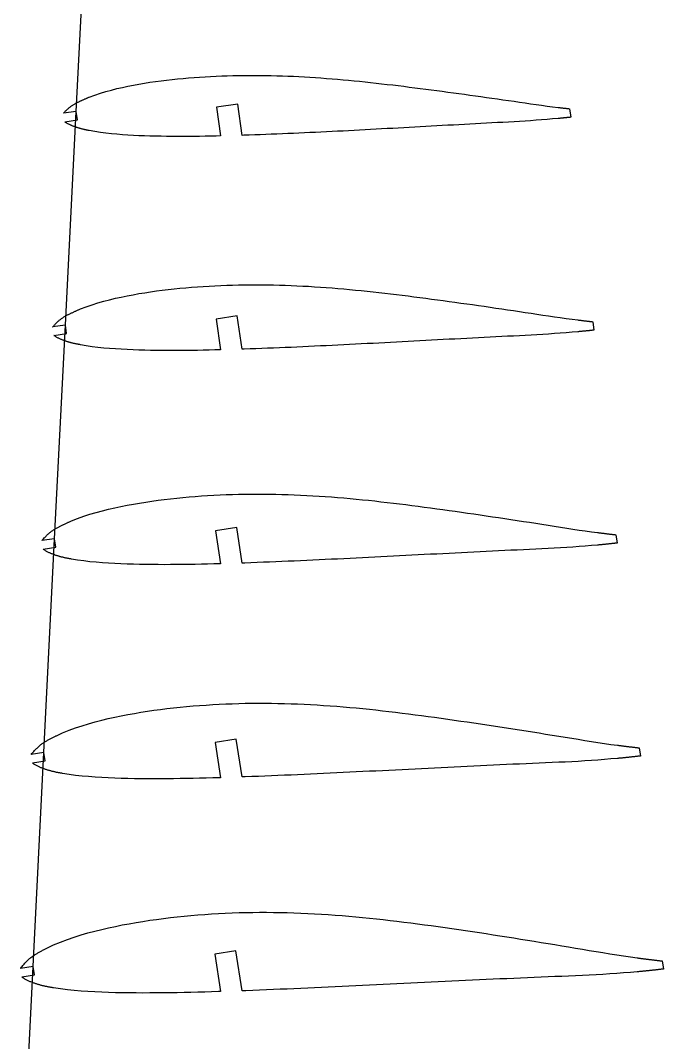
# Model space of a CAD drawing. Header units: inches. Extents: x -62 to 128, y -1 to 955.
# Drawn here: x -49.3 to 101, y 238 to 476.9 of the extents above; entities that cross this region are included whole.
import ezdxf

# ---------------------------------------------------------------- set-up
doc = ezdxf.new("R2010")
doc.units = ezdxf.units.IN
doc.header["$MEASUREMENT"] = 0

msp = doc.modelspace()

# ---------------------------------------------------------------- linework, layer by layer
msp.add_lwpolyline([(-48.840492, 205.767366), (-46.354506, 255.801176), (-49.318469, 255.33758), (-49.318612, 255.338493), (-49.260348, 255.42381), (-49.099821, 255.624151), (-48.939295, 255.802101), (-48.778769, 255.991893), (-48.618242, 256.176396), (-48.457716, 256.354008), (-48.29719, 256.526221), (-48.136663, 256.69355), (-47.976137, 256.856269), (-47.815611, 257.017199), (-47.655084, 257.176088), (-47.494558, 257.331752), (-47.334032, 257.483004), (-47.173506, 257.628377), (-47.012979, 257.766553), (-46.852453, 257.896381), (-46.691927, 258.018719), (-46.5314, 258.136099), (-46.370874, 258.24908), (-46.210348, 258.358091), (-46.049821, 258.463592), (-45.889295, 258.566044), (-45.728769, 258.665908), (-45.568242, 258.763648), (-45.407716, 258.859723), (-45.24719, 258.954499), (-45.086663, 259.047101), (-44.926137, 259.137436), (-44.765611, 259.225702), (-44.605084, 259.312093), (-44.444558, 259.396806), (-44.284032, 259.480038), (-44.123506, 259.561984), (-43.962979, 259.642899), (-43.802453, 259.723379), (-43.641927, 259.803746), (-43.4814, 259.88426), (-43.320874, 259.965004), (-43.160348, 260.045738), (-42.999821, 260.12633), (-42.839295, 260.206653), (-42.678769, 260.286577), (-42.518242, 260.365975), (-42.357716, 260.444717), (-42.19719, 260.522676), (-42.036663, 260.599723), (-41.876137, 260.67573), (-41.715611, 260.750567), (-41.555084, 260.824108), (-39.949821, 261.498142), (-38.344558, 262.099835), (-36.739295, 262.644493), (-35.134032, 263.14922), (-33.528769, 263.617792), (-31.923506, 264.04927), (-30.318242, 264.450119), (-28.712979, 264.822223), (-27.107716, 265.168159), (-25.502453, 265.490982), (-23.89719, 265.792587), (-22.291927, 266.072639), (-20.686663, 266.334229), (-19.0814, 266.57899), (-17.476137, 266.806061), (-15.870874, 267.017834), (-14.265611, 267.212249), (-12.660348, 267.390265), (-11.055084, 267.555041), (-9.449821, 267.704358), (-7.844558, 267.840276), (-6.239295, 267.9636), (-4.634032, 268.07028), (-3.028769, 268.16595), (-1.423506, 268.250459), (0.181758, 268.316179), (1.787021, 268.370915), (3.392284, 268.415617), (4.997547, 268.438719), (6.60281, 268.445901), (8.208073, 268.447583), (9.813337, 268.441139), (11.4186, 268.420188), (13.023863, 268.381783), (14.629126, 268.334188), (16.234389, 268.279501), (17.839652, 268.207047), (19.444916, 268.122708), (21.050179, 268.031869), (22.655442, 267.928318), (24.260705, 267.813679), (25.865968, 267.691605), (27.471231, 267.558732), (29.076494, 267.415165), (30.681758, 267.263695), (32.287021, 267.103889), (33.892284, 266.934279), (35.497547, 266.757355), (37.10281, 266.574292), (38.708073, 266.382949), (40.313337, 266.184801), (41.9186, 265.981892), (43.523863, 265.772699), (45.129126, 265.558106), (46.734389, 265.339598), (48.339652, 265.116646), (49.944916, 264.889512), (51.550179, 264.658827), (53.155442, 264.42488), (54.760705, 264.187417), (56.365968, 263.947318), (57.971231, 263.70466), (59.576494, 263.459424), (61.181758, 263.211955), (62.787021, 262.962349), (64.392284, 262.71045), (65.997547, 262.456676), (67.60281, 262.201199), (69.208073, 261.943715), (70.813337, 261.68449), (72.4186, 261.423429), (74.023863, 261.160579), (75.629126, 260.896463), (77.234389, 260.631177), (78.839652, 260.364621), (80.444916, 260.096227), (82.050179, 259.825402), (83.655442, 259.559987), (85.260705, 259.291131), (86.865968, 259.020425), (88.471231, 258.752346), (90.076494, 258.491329), (91.681758, 258.241829), (93.287021, 258.008257), (94.892284, 257.794675), (95.05281, 257.774041), (95.213337, 257.753371), (95.373863, 257.732676), (95.534389, 257.711963), (95.694916, 257.691241), (95.855442, 257.670519), (96.015968, 257.649806), (96.176494, 257.629111), (96.337021, 257.608442), (96.497547, 257.587807), (96.658073, 257.567217), (96.8186, 257.546679), (96.979126, 257.526202), (97.139652, 257.505796), (97.300179, 257.485468), (97.460705, 257.465228), (97.621231, 257.445084), (97.781758, 257.425044), (97.942284, 257.405119), (98.10281, 257.385316), (98.263337, 257.365645), (98.423863, 257.346113), (98.584389, 257.32673), (98.744916, 257.307504), (98.905442, 257.288443), (99.065968, 257.269555), (99.226494, 257.250851), (99.387021, 257.23234), (99.547547, 257.21403), (99.708073, 257.195932), (99.8686, 257.178055), (100.029126, 257.160408), (100.189652, 257.142999), (100.350179, 257.12584), (100.510705, 257.108938), (100.671231, 257.092304), (100.737544, 257.085511), (101.033445, 255.193692), (100.992284, 255.188784), (100.831758, 255.169667), (100.671231, 255.150595), (100.510705, 255.131573), (100.350179, 255.112604), (100.189652, 255.093692), (100.029126, 255.074843), (99.8686, 255.056063), (99.708073, 255.037357), (99.547547, 255.01873), (99.387021, 255.000188), (99.226494, 254.981737), (99.065968, 254.963382), (98.905442, 254.945128), (98.744916, 254.926981), (98.584389, 254.908947), (98.423863, 254.891029), (98.263337, 254.873232), (98.10281, 254.855561), (97.942284, 254.838021), (97.781758, 254.820616), (97.621231, 254.803351), (97.460705, 254.786232), (97.300179, 254.769264), (97.139652, 254.75245), (96.979126, 254.735797), (96.8186, 254.719309), (96.658073, 254.702991), (96.497547, 254.686848), (96.337021, 254.670885), (96.176494, 254.655106), (96.015968, 254.639517), (95.855442, 254.624123), (95.694916, 254.608929), (95.534389, 254.593939), (95.373863, 254.579158), (95.213337, 254.564592), (95.05281, 254.550245), (94.892284, 254.536122), (93.287021, 254.402848), (91.681758, 254.274613), (90.076494, 254.151809), (88.471231, 254.035761), (86.865968, 253.927839), (85.260705, 253.829396), (83.655442, 253.741822), (82.050179, 253.666702), (80.444916, 253.605574), (78.839652, 253.543301), (77.234389, 253.478703), (75.629126, 253.413305), (74.023863, 253.347535), (72.4186, 253.281096), (70.813337, 253.213715), (69.208073, 253.145206), (67.60281, 253.075743), (65.997547, 253.005752), (64.392284, 252.935067), (62.787021, 252.863616), (61.181758, 252.791506), (59.576494, 252.718775), (57.971231, 252.645316), (56.365968, 252.571048), (54.760705, 252.496185), (53.155442, 252.420606), (51.550179, 252.344604), (49.944916, 252.268219), (48.339652, 252.191655), (46.734389, 252.114608), (45.129126, 252.037381), (43.523863, 251.959892), (41.9186, 251.882176), (40.313337, 251.804424), (38.708073, 251.726458), (37.10281, 251.648687), (35.497547, 251.570982), (33.892284, 251.493162), (32.287021, 251.415275), (30.681758, 251.33754), (29.076494, 251.260016), (27.471231, 251.182694), (25.865968, 251.105934), (24.260705, 251.030289), (22.655442, 250.955063), (21.050179, 250.880336), (19.444916, 250.80618), (17.839652, 250.732565), (16.234389, 250.65979), (14.629126, 250.588162), (13.023863, 250.517298), (11.4186, 250.447501), (9.813337, 250.379504), (8.208073, 250.313273), (6.60281, 250.24887), (4.997547, 250.185958), (3.392284, 250.124359), (2.516095, 250.091433), (1.048479, 259.474509), (-3.89146, 258.701849), (-2.517384, 249.916811), (-3.028769, 249.900958), (-4.634032, 249.852456), (-6.239295, 249.80523), (-7.844558, 249.761572), (-9.449821, 249.722457), (-11.055084, 249.687308), (-12.660348, 249.656484), (-14.265611, 249.630674), (-15.870874, 249.609332), (-17.476137, 249.595013), (-19.0814, 249.588193), (-20.686663, 249.586871), (-22.291927, 249.593495), (-23.89719, 249.605447), (-25.502453, 249.62703), (-27.107716, 249.664093), (-28.712979, 249.711131), (-30.318242, 249.768614), (-31.923506, 249.845423), (-33.528769, 249.935687), (-35.134032, 250.045419), (-36.739295, 250.17855), (-38.344558, 250.343066), (-39.949821, 250.551873), (-41.555084, 250.801044), (-41.715611, 250.826489), (-41.876137, 250.852072), (-42.036663, 250.877895), (-42.19719, 250.904061), (-42.357716, 250.930673), (-42.518242, 250.957834), (-42.678769, 250.985647), (-42.839295, 251.014215), (-42.999821, 251.04364), (-43.160348, 251.074026), (-43.320874, 251.105475), (-43.4814, 251.138095), (-43.641927, 251.172317), (-43.802453, 251.208287), (-43.962979, 251.245885), (-44.123506, 251.285053), (-44.284032, 251.326011), (-44.444558, 251.368632), (-44.605084, 251.412734), (-44.765611, 251.458134), (-44.926137, 251.504651), (-45.086663, 251.552099), (-45.24719, 251.600298), (-45.407716, 251.64926), (-45.568242, 251.699864), (-45.728769, 251.752231), (-45.889295, 251.806301), (-46.049821, 251.862017), (-46.210348, 251.919321), (-46.370874, 251.978155), (-46.5314, 252.03846), (-46.691927, 252.100145), (-46.852453, 252.163238), (-47.012979, 252.227601), (-47.173506, 252.293569), (-47.334032, 252.361812), (-47.494558, 252.432836), (-47.655084, 252.506995), (-47.815611, 252.584923), (-47.976137, 252.66726), (-48.136663, 252.754214), (-48.29719, 252.845487), (-48.457716, 252.943085), (-48.618242, 253.049746), (-48.778769, 253.16919), (-48.939295, 253.302513), (-49.009262, 253.360691), (-49.00912, 253.359778), (-46.045156, 253.823374), (-46.354506, 255.801176), (-43.852946, 305.80774), (-46.817719, 305.349351), (-46.817862, 305.350276), (-46.807682, 305.36476), (-46.655051, 305.555269), (-46.502419, 305.723985), (-46.349788, 305.902255), (-46.197156, 306.074851), (-46.044525, 306.240415), (-45.891893, 306.400688), (-45.739261, 306.556291), (-45.58663, 306.707498), (-45.433998, 306.856826), (-45.281367, 307.004082), (-45.128735, 307.148251), (-44.976104, 307.28831), (-44.823472, 307.422921), (-44.67084, 307.550915), (-44.518209, 307.671311), (-44.365577, 307.784903), (-44.212946, 307.893964), (-44.060314, 307.999014), (-43.907682, 308.100429), (-43.755051, 308.198617), (-43.602419, 308.293991), (-43.449788, 308.386963), (-43.297156, 308.477945), (-43.144525, 308.567348), (-42.991893, 308.655518), (-42.839261, 308.741712), (-42.68663, 308.825834), (-42.533998, 308.908042), (-42.381367, 308.988494), (-42.228735, 309.067348), (-42.076104, 309.144762), (-41.923472, 309.220893), (-41.77084, 309.295965), (-41.618209, 309.370594), (-41.465577, 309.44508), (-41.312946, 309.519653), (-41.160314, 309.594388), (-41.007682, 309.669073), (-40.855051, 309.743592), (-40.702419, 309.817833), (-40.549788, 309.891683), (-40.397156, 309.965029), (-40.244525, 310.037758), (-40.091893, 310.109758), (-39.939261, 310.180915), (-39.78663, 310.251116), (-39.633998, 310.320249), (-39.481367, 310.388201), (-37.955051, 311.011687), (-36.428735, 311.567902), (-34.902419, 312.069819), (-33.376104, 312.534456), (-31.849788, 312.964974), (-30.323472, 313.360693), (-28.797156, 313.727896), (-27.27084, 314.068388), (-25.744525, 314.384294), (-24.218209, 314.678708), (-22.691893, 314.953064), (-21.165577, 315.207205), (-19.639261, 315.444487), (-18.112946, 315.666296), (-16.58663, 315.871816), (-15.060314, 316.063071), (-13.533998, 316.23805), (-12.007682, 316.397955), (-10.481367, 316.545681), (-8.955051, 316.679183), (-7.428735, 316.800349), (-5.902419, 316.909791), (-4.376104, 317.003928), (-2.849788, 317.08828), (-1.323472, 317.162543), (0.202844, 317.219493), (1.72916, 317.266271), (3.255475, 317.304022), (4.781791, 317.322352), (6.308107, 317.326288), (7.834423, 317.325073), (9.360739, 317.316343), (10.887054, 317.294541), (12.41337, 317.257024), (13.939686, 317.211149), (15.466002, 317.158769), (16.992318, 317.09042), (18.518633, 317.011323), (20.044949, 316.926254), (21.571265, 316.829735), (23.097581, 316.723238), (24.623896, 316.610028), (26.150212, 316.486993), (27.676528, 316.354316), (29.202844, 316.214463), (30.72916, 316.06702), (32.255475, 315.910744), (33.781791, 315.747875), (35.308107, 315.579456), (36.834423, 315.403564), (38.360739, 315.221451), (39.887054, 315.03501), (41.41337, 314.842868), (42.939686, 314.645845), (44.466002, 314.445237), (45.992318, 314.240576), (47.518633, 314.032161), (49.044949, 313.82044), (50.571265, 313.605738), (52.097581, 313.38784), (53.623896, 313.167529), (55.150212, 312.944804), (56.676528, 312.719745), (58.202844, 312.492648), (59.72916, 312.263587), (61.255475, 312.03244), (62.781791, 311.79958), (64.308107, 311.565145), (65.834423, 311.328841), (67.360739, 311.090939), (68.887054, 310.851364), (70.41337, 310.610156), (71.939686, 310.367751), (73.466002, 310.12423), (74.992318, 309.879518), (76.518633, 309.633116), (78.044949, 309.384512), (79.571265, 309.140565), (81.097581, 308.893497), (82.623896, 308.644751), (84.150212, 308.398286), (85.676528, 308.158019), (87.202844, 307.927885), (88.72916, 307.711772), (90.255475, 307.513266), (90.408107, 307.494056), (90.560739, 307.474815), (90.71337, 307.455552), (90.866002, 307.436272), (91.018633, 307.416985), (91.171265, 307.397699), (91.323896, 307.37842), (91.476528, 307.359156), (91.62916, 307.339916), (91.781791, 307.320707), (91.934423, 307.301536), (92.087054, 307.282412), (92.239686, 307.263342), (92.392318, 307.244333), (92.544949, 307.225395), (92.697581, 307.206533), (92.850212, 307.187756), (93.002844, 307.169072), (93.155475, 307.150489), (93.308107, 307.132013), (93.460739, 307.113654), (93.61337, 307.095418), (93.766002, 307.077313), (93.918633, 307.059346), (94.071265, 307.041524), (94.223896, 307.023855), (94.376528, 307.006348), (94.52916, 306.989012), (94.681791, 306.971853), (94.834423, 306.954882), (94.987054, 306.938105), (95.139686, 306.921532), (95.292318, 306.905171), (95.30708, 306.9036), (95.60387, 304.984021), (95.597581, 304.983289), (95.444949, 304.965552), (95.292318, 304.947864), (95.139686, 304.930231), (94.987054, 304.912658), (94.834423, 304.895149), (94.681791, 304.877711), (94.52916, 304.860347), (94.376528, 304.843063), (94.223896, 304.825864), (94.071265, 304.808755), (93.918633, 304.791741), (93.766002, 304.774826), (93.61337, 304.758015), (93.460739, 304.741311), (93.308107, 304.724717), (93.155475, 304.708239), (93.002844, 304.691881), (92.850212, 304.675647), (92.697581, 304.659541), (92.544949, 304.643568), (92.392318, 304.627732), (92.239686, 304.612038), (92.087054, 304.596489), (91.934423, 304.58109), (91.781791, 304.565846), (91.62916, 304.550761), (91.476528, 304.535839), (91.323896, 304.521084), (91.171265, 304.506501), (91.018633, 304.492094), (90.866002, 304.477868), (90.71337, 304.463827), (90.560739, 304.449974), (90.408107, 304.436315), (90.255475, 304.422854), (88.72916, 304.295253), (87.202844, 304.172143), (85.676528, 304.05387), (84.150212, 303.941596), (82.623896, 303.836535), (81.097581, 303.739879), (79.571265, 303.652866), (78.044949, 303.576933), (76.518633, 303.513469), (74.992318, 303.449053), (73.466002, 303.38265), (71.939686, 303.315611), (70.41337, 303.248326), (68.887054, 303.180531), (67.360739, 303.111957), (65.834423, 303.042439), (64.308107, 302.972139), (62.781791, 302.90147), (61.255475, 302.83026), (59.72916, 302.758431), (58.202844, 302.686083), (56.676528, 302.613263), (55.150212, 302.539866), (53.623896, 302.465813), (52.097581, 302.39139), (50.571265, 302.316419), (49.044949, 302.241168), (47.518633, 302.16568), (45.992318, 302.090203), (44.466002, 302.014362), (42.939686, 301.938493), (41.41337, 301.862518), (39.887054, 301.786458), (38.360739, 301.710519), (36.834423, 301.634515), (35.308107, 301.558895), (33.781791, 301.483498), (32.255475, 301.408128), (30.72916, 301.332834), (29.202844, 301.257853), (27.676528, 301.183287), (26.150212, 301.109097), (24.623896, 301.035605), (23.097581, 300.963387), (21.571265, 300.891688), (20.044949, 300.820618), (18.518633, 300.750279), (16.992318, 300.68065), (15.466002, 300.612018), (13.939686, 300.544681), (12.41337, 300.478261), (10.887054, 300.413028), (9.360739, 300.349689), (7.834423, 300.288173), (6.308107, 300.228612), (4.781791, 300.170661), (3.255475, 300.114208), (2.516172, 300.087524), (1.148794, 308.931472), (-3.792494, 308.167491), (-2.517625, 299.921871), (-2.849788, 299.912276), (-4.376104, 299.869338), (-5.902419, 299.827591), (-7.428735, 299.789604), (-8.955051, 299.756233), (-10.481367, 299.726869), (-12.007682, 299.701898), (-13.533998, 299.681845), (-15.060314, 299.666331), (-16.58663, 299.657969), (-18.112946, 299.656986), (-19.639261, 299.661526), (-21.165577, 299.673697), (-22.691893, 299.691132), (-24.218209, 299.718256), (-25.744525, 299.760372), (-27.27084, 299.812378), (-28.797156, 299.875091), (-30.323472, 299.956197), (-31.849788, 300.050658), (-33.376104, 300.164355), (-34.902419, 300.300908), (-36.428735, 300.467196), (-37.955051, 300.676529), (-39.481367, 300.924903), (-39.633998, 300.950391), (-39.78663, 300.976037), (-39.939261, 301.001931), (-40.091893, 301.028165), (-40.244525, 301.05483), (-40.397156, 301.082018), (-40.549788, 301.109819), (-40.702419, 301.138326), (-40.855051, 301.16763), (-41.007682, 301.197822), (-41.160314, 301.228993), (-41.312946, 301.261239), (-41.465577, 301.294941), (-41.618209, 301.330229), (-41.77084, 301.366996), (-41.923472, 301.405211), (-42.076104, 301.445152), (-42.228735, 301.486711), (-42.381367, 301.529709), (-42.533998, 301.57397), (-42.68663, 301.619318), (-42.839261, 301.665575), (-42.991893, 301.712566), (-43.144525, 301.760285), (-43.297156, 301.809543), (-43.449788, 301.860465), (-43.602419, 301.913004), (-43.755051, 301.967115), (-43.907682, 302.02275), (-44.060314, 302.079864), (-44.212946, 302.138406), (-44.365577, 302.198293), (-44.518209, 302.259578), (-44.67084, 302.322174), (-44.823472, 302.386415), (-44.976104, 302.452928), (-45.128735, 302.522154), (-45.281367, 302.594361), (-45.433998, 302.670137), (-45.58663, 302.750075), (-45.739261, 302.834388), (-45.891893, 302.922842), (-46.044525, 303.017236), (-46.197156, 303.120158), (-46.349788, 303.235313), (-46.502419, 303.363726), (-46.511984, 303.371912), (-46.511841, 303.370987), (-43.547068, 303.829376), (-43.852946, 305.80774), (-41.341191, 355.7861), (-44.3074, 355.337096), (-44.307501, 355.337769), (-44.202187, 355.465157), (-44.05745, 355.624689), (-43.912713, 355.791663), (-43.767976, 355.952645), (-43.623239, 356.106505), (-43.478503, 356.255195), (-43.333766, 356.399435), (-43.189029, 356.539493), (-43.044292, 356.6776), (-42.899555, 356.813619), (-42.754818, 356.946689), (-42.610081, 357.075945), (-42.465345, 357.200168), (-42.320608, 357.318329), (-42.175871, 357.429607), (-42.031134, 357.534736), (-41.886397, 357.635742), (-41.74166, 357.733107), (-41.596924, 357.827156), (-41.452187, 357.918252), (-41.30745, 358.006759), (-41.162713, 358.093043), (-41.017976, 358.177469), (-40.873239, 358.260402), (-40.728503, 358.342167), (-40.583766, 358.422144), (-40.439029, 358.500236), (-40.294292, 358.576565), (-40.149555, 358.651253), (-40.004818, 358.724423), (-39.860081, 358.796197), (-39.715345, 358.866697), (-39.570608, 358.93612), (-39.425871, 359.005092), (-39.281134, 359.073897), (-39.136397, 359.142735), (-38.99166, 359.211672), (-38.846924, 359.280522), (-38.702187, 359.349187), (-38.55745, 359.417567), (-38.412713, 359.485564), (-38.267976, 359.55308), (-38.123239, 359.620018), (-37.978503, 359.686277), (-37.833766, 359.751761), (-37.689029, 359.816371), (-37.544292, 359.880009), (-37.399555, 359.942576), (-35.952187, 360.517315), (-34.504818, 361.029694), (-33.05745, 361.490522), (-31.610081, 361.916647), (-30.162713, 362.310665), (-28.715345, 362.672129), (-27.267976, 363.007126), (-25.820608, 363.317385), (-24.373239, 363.604606), (-22.925871, 363.871908), (-21.478503, 364.120299), (-20.031134, 364.349786), (-18.583766, 364.563943), (-17.136397, 364.763928), (-15.689029, 364.948972), (-14.24166, 365.120753), (-12.794292, 365.277319), (-11.346924, 365.420081), (-9.899555, 365.551683), (-8.452187, 365.670244), (-7.004818, 365.777493), (-5.55745, 365.873863), (-4.110081, 365.956211), (-2.662713, 366.02993), (-1.215345, 366.094577), (0.232024, 366.143329), (1.679392, 366.182693), (3.126761, 366.213985), (4.574129, 366.22792), (6.021497, 366.228908), (7.468866, 366.225088), (8.916234, 366.214341), (10.363603, 366.191883), (11.810971, 366.155358), (13.25834, 366.111266), (14.705708, 366.061233), (16.153076, 365.996933), (17.600445, 365.922964), (19.047813, 365.843532), (20.495182, 365.753844), (21.94255, 365.65523), (23.389919, 365.550588), (24.837287, 365.43705), (26.284655, 365.314866), (27.732024, 365.186198), (29.179392, 365.050653), (30.626761, 364.907195), (32.074129, 364.757826), (33.521497, 364.603468), (34.968866, 364.442402), (36.416234, 364.275673), (37.863603, 364.105029), (39.310971, 363.929239), (40.75834, 363.749058), (42.205708, 363.565612), (43.653076, 363.378483), (45.100445, 363.188006), (46.547813, 362.994462), (47.995182, 362.798205), (49.44255, 362.599056), (50.889919, 362.397707), (52.337287, 362.194087), (53.784655, 361.988365), (55.232024, 361.780792), (56.679392, 361.571422), (58.126761, 361.360161), (59.574129, 361.147343), (61.021497, 360.933073), (62.468866, 360.717066), (63.916234, 360.499602), (65.363603, 360.280618), (66.810971, 360.060151), (68.25834, 359.838555), (69.705708, 359.615897), (71.153076, 359.392125), (72.600445, 359.166805), (74.047813, 358.9395), (75.495182, 358.716151), (76.94255, 358.489986), (78.389919, 358.262304), (79.837287, 358.036581), (81.284655, 357.816245), (82.732024, 357.604744), (84.179392, 357.405473), (85.626761, 357.22157), (85.771497, 357.203742), (85.916234, 357.185887), (86.060971, 357.168012), (86.205708, 357.150124), (86.350445, 357.132229), (86.495182, 357.114334), (86.639919, 357.096446), (86.784655, 357.078572), (86.929392, 357.060718), (87.074129, 357.042891), (87.218866, 357.025098), (87.363603, 357.007346), (87.50834, 356.989641), (87.653076, 356.97199), (87.797813, 356.9544), (87.94255, 356.936877), (88.087287, 356.919429), (88.232024, 356.902062), (88.376761, 356.884783), (88.521497, 356.867598), (88.666234, 356.850515), (88.810971, 356.833539), (88.955708, 356.816679), (89.100445, 356.799939), (89.245182, 356.783325), (89.389919, 356.766846), (89.534655, 356.750507), (89.679392, 356.734318), (89.824129, 356.718284), (89.888204, 356.711238), (90.182595, 354.76643), (90.113603, 354.758621), (89.968866, 354.742282), (89.824129, 354.726004), (89.679392, 354.709791), (89.534655, 354.693648), (89.389919, 354.677579), (89.245182, 354.661589), (89.100445, 354.645682), (88.955708, 354.629863), (88.810971, 354.614135), (88.666234, 354.598501), (88.521497, 354.582963), (88.376761, 354.567527), (88.232024, 354.552196), (88.087287, 354.536973), (87.94255, 354.521863), (87.797813, 354.506869), (87.653076, 354.491995), (87.50834, 354.477245), (87.363603, 354.462622), (87.218866, 354.448131), (87.074129, 354.433775), (86.929392, 354.419558), (86.784655, 354.405484), (86.639919, 354.391556), (86.495182, 354.377779), (86.350445, 354.364155), (86.205708, 354.35069), (86.060971, 354.337387), (85.916234, 354.324248), (85.771497, 354.31128), (85.626761, 354.298484), (84.179392, 354.176646), (82.732024, 354.058783), (81.284655, 353.945197), (79.837287, 353.836898), (78.389919, 353.73495), (76.94255, 353.640398), (75.495182, 353.554334), (74.047813, 353.478052), (72.600445, 353.412807), (71.153076, 353.346785), (69.705708, 353.279093), (68.25834, 353.210915), (66.810971, 353.142607), (65.363603, 353.073933), (63.916234, 353.004632), (62.468866, 352.93456), (61.021497, 352.863862), (59.574129, 352.792942), (58.126761, 352.721621), (56.679392, 352.649816), (55.232024, 352.577622), (53.784655, 352.505091), (52.337287, 352.432125), (50.889919, 352.358642), (49.44255, 352.284993), (47.995182, 352.210954), (46.547813, 352.136762), (45.100445, 352.062465), (43.653076, 351.988354), (42.205708, 351.913986), (40.75834, 351.839726), (39.310971, 351.765504), (37.863603, 351.691324), (36.416234, 351.617406), (34.968866, 351.543557), (33.521497, 351.470263), (32.074129, 351.397329), (30.626761, 351.324552), (29.179392, 351.251979), (27.732024, 351.179861), (26.284655, 351.108342), (24.837287, 351.037354), (23.389919, 350.967183), (21.94255, 350.898422), (20.495182, 350.830268), (19.047813, 350.762856), (17.600445, 350.696317), (16.153076, 350.630637), (14.705708, 350.566088), (13.25834, 350.502963), (11.810971, 350.440888), (10.363603, 350.380102), (8.916234, 350.321285), (7.468866, 350.264333), (6.021497, 350.20944), (4.574129, 350.156258), (3.126761, 350.104732), (2.515828, 350.083582), (1.257746, 358.394721), (-3.685936, 357.646381), (-2.517442, 349.927077), (-2.662713, 349.923185), (-4.110081, 349.885482), (-5.55745, 349.848887), (-7.004818, 349.816207), (-8.452187, 349.788185), (-9.899555, 349.764185), (-11.346924, 349.74462), (-12.794292, 349.729858), (-14.24166, 349.71968), (-15.689029, 349.71673), (-17.136397, 349.721015), (-18.583766, 349.730818), (-20.031134, 349.747929), (-21.478503, 349.770219), (-22.925871, 349.8022), (-24.373239, 349.848657), (-25.820608, 349.904879), (-27.267976, 349.971988), (-28.715345, 350.056556), (-30.162713, 350.15432), (-31.610081, 350.271013), (-33.05745, 350.409957), (-34.504818, 350.576998), (-35.952187, 350.78574), (-37.399555, 351.032131), (-37.544292, 351.057529), (-37.689029, 351.083101), (-37.833766, 351.108928), (-37.978503, 351.135089), (-38.123239, 351.161666), (-38.267976, 351.188739), (-38.412713, 351.216389), (-38.55745, 351.244697), (-38.702187, 351.273742), (-38.846924, 351.303605), (-38.99166, 351.334367), (-39.136397, 351.366112), (-39.281134, 351.399174), (-39.425871, 351.433667), (-39.570608, 351.469498), (-39.715345, 351.506658), (-39.860081, 351.545481), (-40.004818, 351.585869), (-40.149555, 351.627653), (-40.294292, 351.670663), (-40.439029, 351.714726), (-40.583766, 351.759674), (-40.728503, 351.805335), (-40.873239, 351.851693), (-41.017976, 351.899485), (-41.162713, 351.948845), (-41.30745, 351.999737), (-41.452187, 352.052125), (-41.596924, 352.105973), (-41.74166, 352.161244), (-41.886397, 352.217899), (-42.031134, 352.275862), (-42.175871, 352.335204), (-42.320608, 352.395889), (-42.465345, 352.458245), (-42.610081, 352.52286), (-42.754818, 352.590112), (-42.899555, 352.660192), (-43.044292, 352.733642), (-43.189029, 352.811011), (-43.333766, 352.892513), (-43.478503, 352.977975), (-43.623239, 353.069001), (-43.767976, 353.168027), (-43.912713, 353.278729), (-44.007962, 353.358951), (-44.00786, 353.358278), (-41.041651, 353.807282), (-41.341191, 355.7861), (-38.818329, 405.736549), (-41.786619, 405.301514), (-41.786644, 405.301685), (-41.742412, 405.353737), (-41.60557, 405.504135), (-41.468727, 405.660039), (-41.331885, 405.8097), (-41.195043, 405.952198), (-41.058201, 406.089666), (-40.921359, 406.222904), (-40.784517, 406.352175), (-40.647675, 406.479444), (-40.510833, 406.60462), (-40.373991, 406.726989), (-40.237149, 406.845829), (-40.100306, 406.960037), (-39.963464, 407.068717), (-39.826622, 407.171193), (-39.68978, 407.268141), (-39.552938, 407.361354), (-39.416096, 407.45128), (-39.279254, 407.538196), (-39.142412, 407.622418), (-39.00557, 407.70427), (-38.868727, 407.784071), (-38.731885, 407.862143), (-38.595043, 407.938806), (-38.458201, 408.014368), (-38.321359, 408.08832), (-38.184517, 408.160565), (-38.047675, 408.231192), (-37.910833, 408.300291), (-37.773991, 408.367951), (-37.637149, 408.434264), (-37.500306, 408.499319), (-37.363464, 408.563285), (-37.226622, 408.626797), (-37.08978, 408.69012), (-36.952938, 408.753427), (-36.816096, 408.816776), (-36.679254, 408.880008), (-36.542412, 408.943036), (-36.40557, 409.005775), (-36.268727, 409.068142), (-36.131885, 409.130051), (-35.995043, 409.191417), (-35.858201, 409.252157), (-35.721359, 409.312186), (-35.584517, 409.371418), (-35.447675, 409.42977), (-35.310833, 409.487157), (-33.942412, 410.014948), (-32.573991, 410.485135), (-31.20557, 410.906523), (-29.837149, 411.295716), (-28.468727, 411.654786), (-27.100306, 411.9835), (-25.731885, 412.287733), (-24.363464, 412.569134), (-22.995043, 412.829018), (-21.626622, 413.070504), (-20.258201, 413.294215), (-18.88978, 413.500302), (-17.521359, 413.692519), (-16.152938, 413.87181), (-14.784517, 414.03745), (-13.416096, 414.190805), (-12.047675, 414.329978), (-10.679254, 414.456565), (-9.310833, 414.572967), (-7.942412, 414.677465), (-6.573991, 414.771632), (-5.20557, 414.855737), (-3.837149, 414.927052), (-2.468727, 414.990821), (-1.100306, 415.046482), (0.268115, 415.08761), (1.636536, 415.120105), (3.004957, 415.14543), (4.373378, 415.155344), (5.741799, 415.153684), (7.11022, 415.14755), (8.478641, 415.135056), (9.847062, 415.112136), (11.215483, 415.076706), (12.583904, 415.034463), (13.952325, 414.986815), (15.320746, 414.926508), (16.689167, 414.857555), (18.057588, 414.783624), (19.426009, 414.700567), (20.79443, 414.609578), (22.162851, 414.513207), (23.531273, 414.408824), (24.899694, 414.296737), (26.268115, 414.178824), (27.636536, 414.054711), (29.004957, 413.923553), (30.373378, 413.787132), (31.741799, 413.646251), (33.11022, 413.499386), (34.478641, 413.34739), (35.847062, 413.191872), (37.215483, 413.031734), (38.583904, 412.867671), (39.952325, 412.700645), (41.320746, 412.530291), (42.689167, 412.356971), (44.057588, 412.180815), (45.426009, 412.002201), (46.79443, 411.820986), (48.162851, 411.637774), (49.531273, 411.452432), (50.899694, 411.265207), (52.268115, 411.076309), (53.636536, 410.885774), (55.004957, 410.693534), (56.373378, 410.499885), (57.741799, 410.304904), (59.11022, 410.108315), (60.478641, 409.9104), (61.847062, 409.711113), (63.215483, 409.510485), (64.583904, 409.308796), (65.952325, 409.106099), (67.320746, 408.902363), (68.689167, 408.697216), (70.057588, 408.490289), (71.426009, 408.286669), (72.79443, 408.080519), (74.162851, 407.873008), (75.531273, 407.667155), (76.899694, 407.465932), (78.268115, 407.272329), (79.636536, 407.089281), (81.004957, 406.919509), (81.141799, 406.903021), (81.278641, 406.886509), (81.415483, 406.86998), (81.552325, 406.85344), (81.689167, 406.836894), (81.826009, 406.820348), (81.962851, 406.803808), (82.099694, 406.78728), (82.236536, 406.770769), (82.373378, 406.754283), (82.51022, 406.737825), (82.647062, 406.721403), (82.783904, 406.705022), (82.920746, 406.688687), (83.057588, 406.672406), (83.19443, 406.656183), (83.331273, 406.640024), (83.468115, 406.623936), (83.604957, 406.607923), (83.741799, 406.591993), (83.878641, 406.57615), (84.015483, 406.560401), (84.152325, 406.544751), (84.289167, 406.529206), (84.426009, 406.513769), (84.48018, 406.50769), (84.768427, 404.540954), (84.699694, 404.533413), (84.562851, 404.518448), (84.426009, 404.503551), (84.289167, 404.488727), (84.152325, 404.47398), (84.015483, 404.459312), (83.878641, 404.444725), (83.741799, 404.430222), (83.604957, 404.415807), (83.468115, 404.401482), (83.331273, 404.387253), (83.19443, 404.37312), (83.057588, 404.359088), (82.920746, 404.345161), (82.783904, 404.33134), (82.647062, 404.317631), (82.51022, 404.304035), (82.373378, 404.290556), (82.236536, 404.277198), (82.099694, 404.263963), (81.962851, 404.250856), (81.826009, 404.237878), (81.689167, 404.225034), (81.552325, 404.212327), (81.415483, 404.19976), (81.278641, 404.187337), (81.141799, 404.17506), (81.004957, 404.162933), (79.636536, 404.04695), (78.268115, 403.934456), (76.899694, 403.825713), (75.531273, 403.721588), (74.162851, 403.623007), (72.79443, 403.530875), (71.426009, 403.446146), (70.057588, 403.369984), (68.689167, 403.303509), (67.320746, 403.23642), (65.952325, 403.167954), (64.583904, 403.099139), (63.215483, 403.0303), (61.847062, 402.961226), (60.478641, 402.891664), (59.11022, 402.821489), (57.741799, 402.750835), (56.373378, 402.680089), (55.004957, 402.609071), (53.636536, 402.537694), (52.268115, 402.466044), (50.899694, 402.394183), (49.531273, 402.322013), (48.162851, 402.249457), (46.79443, 402.176918), (45.426009, 402.104131), (44.057588, 402.031307), (42.689167, 401.958499), (41.320746, 401.88603), (39.952325, 401.813401), (38.583904, 401.741004), (37.215483, 401.668772), (35.847062, 401.596696), (34.478641, 401.525006), (33.11022, 401.453507), (31.741799, 401.382711), (30.373378, 401.312397), (29.004957, 401.242355), (27.636536, 401.172633), (26.268115, 401.103489), (24.899694, 401.035105), (23.531273, 400.967388), (22.162851, 400.900589), (20.79443, 400.835316), (19.426009, 400.770725), (18.057588, 400.706974), (16.689167, 400.644217), (15.320746, 400.582447), (13.952325, 400.521924), (12.583904, 400.46293), (11.215483, 400.405102), (9.847062, 400.348646), (8.478641, 400.294214), (7.11022, 400.241676), (5.741799, 400.191279), (4.373378, 400.142671), (3.004957, 400.095853), (2.51504, 400.079609), (1.374181, 407.863803), (-3.572969, 407.138744), (-2.516803, 399.932419), (-3.837149, 399.90081), (-5.20557, 399.869041), (-6.573991, 399.841303), (-7.942412, 399.818235), (-9.310833, 399.799179), (-10.679254, 399.784571), (-12.047675, 399.774637), (-13.416096, 399.769299), (-14.784517, 399.771219), (-16.152938, 399.780202), (-17.521359, 399.794669), (-18.88978, 399.816112), (-20.258201, 399.842629), (-21.626622, 399.878784), (-22.995043, 399.928872), (-24.363464, 399.988556), (-25.731885, 400.059228), (-27.100306, 400.146422), (-28.468727, 400.246595), (-29.837149, 400.365318), (-31.20557, 400.50562), (-32.573991, 400.672393), (-33.942412, 400.879428), (-35.310833, 401.122651), (-35.447675, 401.147825), (-35.584517, 401.173186), (-35.721359, 401.198806), (-35.858201, 401.224755), (-35.995043, 401.251104), (-36.131885, 401.277922), (-36.268727, 401.30528), (-36.40557, 401.333248), (-36.542412, 401.361897), (-36.679254, 401.391297), (-36.816096, 401.421519), (-36.952938, 401.452635), (-37.08978, 401.484936), (-37.226622, 401.518522), (-37.363464, 401.553312), (-37.500306, 401.589317), (-37.637149, 401.626918), (-37.773991, 401.66603), (-37.910833, 401.70649), (-38.047675, 401.748133), (-38.184517, 401.790797), (-38.321359, 401.834317), (-38.458201, 401.878529), (-38.595043, 401.923404), (-38.731885, 401.969612), (-38.868727, 402.017294), (-39.00557, 402.066422), (-39.142412, 402.11697), (-39.279254, 402.168911), (-39.416096, 402.222219), (-39.552938, 402.276863), (-39.68978, 402.332772), (-39.826622, 402.390038), (-39.963464, 402.448667), (-40.100306, 402.508982), (-40.237149, 402.57153), (-40.373991, 402.636633), (-40.510833, 402.704411), (-40.647675, 402.775361), (-40.784517, 402.849989), (-40.921359, 402.928513), (-41.058201, 403.01081), (-41.195043, 403.098301), (-41.331885, 403.193277), (-41.468727, 403.299362), (-41.49657, 403.322483), (-41.496545, 403.322311), (-38.528255, 403.757347), (-38.818329, 405.736549), (-36.285013, 455.660974), (-39.256015, 455.244863), (-39.256049, 455.245109), (-39.148258, 455.362244), (-39.01931, 455.507305), (-38.890363, 455.645939), (-38.761415, 455.777417), (-38.632468, 455.904022), (-38.503521, 456.02662), (-38.374573, 456.145467), (-38.245626, 456.262278), (-38.116679, 456.377007), (-37.987731, 456.489072), (-37.858784, 456.597884), (-37.729836, 456.702452), (-37.600889, 456.802), (-37.471942, 456.895989), (-37.342994, 456.985038), (-37.214047, 457.070723), (-37.0851, 457.153455), (-36.956152, 457.233468), (-36.827205, 457.311038), (-36.698258, 457.386444), (-36.56931, 457.459967), (-36.440363, 457.531887), (-36.311415, 457.602483), (-36.182468, 457.672041), (-36.053521, 457.740161), (-35.924573, 457.806742), (-35.795626, 457.871845), (-35.666679, 457.935529), (-35.537731, 457.997856), (-35.408784, 458.058886), (-35.279836, 458.118679), (-35.150889, 458.177381), (-35.021942, 458.235629), (-34.892994, 458.293669), (-34.764047, 458.351651), (-34.6351, 458.409623), (-34.506152, 458.467451), (-34.377205, 458.525061), (-34.248258, 458.58238), (-34.11931, 458.639337), (-33.990363, 458.695861), (-33.861415, 458.751878), (-33.732468, 458.807318), (-33.603521, 458.862109), (-33.474573, 458.916178), (-33.345626, 458.969453), (-33.216679, 459.021863), (-31.927205, 459.504507), (-30.637731, 459.934145), (-29.348258, 460.317744), (-28.058784, 460.671585), (-26.76931, 460.997259), (-25.479836, 461.294726), (-24.190363, 461.569637), (-22.900889, 461.823558), (-21.611415, 462.05745), (-20.321942, 462.274418), (-19.032468, 462.474732), (-17.742994, 462.658676), (-16.453521, 462.830135), (-15.164047, 462.989862), (-13.874573, 463.137174), (-12.5851, 463.273145), (-11.295626, 463.395947), (-10.006152, 463.507327), (-8.716679, 463.609456), (-7.427205, 463.700767), (-6.137731, 463.782686), (-4.848258, 463.855335), (-3.558784, 463.916371), (-2.26931, 463.970875), (-0.979836, 464.018179), (0.309637, 464.052256), (1.599111, 464.078428), (2.888585, 464.098276), (4.178058, 464.104547), (5.467532, 464.100539), (6.757006, 464.092381), (8.046479, 464.078409), (9.335953, 464.055221), (10.625427, 464.02099), (11.9149, 463.98066), (13.204374, 463.935438), (14.493848, 463.879067), (15.783321, 463.815017), (17.072795, 463.746452), (18.362269, 463.669825), (19.651742, 463.586201), (20.941216, 463.497806), (22.23069, 463.402236), (23.520164, 463.299851), (24.809637, 463.192262), (26.099111, 463.079113), (27.388585, 462.95974), (28.678058, 462.835713), (29.967532, 462.707725), (31.257006, 462.574436), (32.546479, 462.436523), (33.835953, 462.295459), (35.125427, 462.150273), (36.4149, 462.001602), (37.704374, 461.850257), (38.993848, 461.695919), (40.283321, 461.538977), (41.572795, 461.379421), (42.862269, 461.21765), (44.151742, 461.053552), (45.441216, 460.887651), (46.73069, 460.719759), (48.020164, 460.550193), (49.309637, 460.379122), (50.599111, 460.206566), (51.888585, 460.032482), (53.178058, 459.85713), (54.467532, 459.68056), (55.757006, 459.502507), (57.046479, 459.323255), (58.335953, 459.14277), (59.625427, 458.96108), (60.9149, 458.778395), (62.204374, 458.594757), (63.493848, 458.410155), (64.783321, 458.224271), (66.072795, 458.036802), (67.362269, 457.852038), (68.651742, 457.665019), (69.941216, 457.476783), (71.23069, 457.289929), (72.520164, 457.106999), (73.809637, 456.930561), (75.099111, 456.763119), (76.388585, 456.607004), (76.517532, 456.591813), (76.646479, 456.576602), (76.775427, 456.561376), (76.904374, 456.546141), (77.033321, 456.5309), (77.162269, 456.51566), (77.291216, 456.500426), (77.420164, 456.485201), (77.549111, 456.469992), (77.678058, 456.454802), (77.807006, 456.439638), (77.935953, 456.424505), (78.0649, 456.409406), (78.193848, 456.394347), (78.322795, 456.379334), (78.451742, 456.364371), (78.58069, 456.349463), (78.709637, 456.334615), (78.838585, 456.319832), (78.967532, 456.305119), (79.081857, 456.292137), (79.359796, 454.307672), (79.354374, 454.307098), (79.225427, 454.293466), (79.096479, 454.279904), (78.967532, 454.266414), (78.838585, 454.252999), (78.709637, 454.239662), (78.58069, 454.226406), (78.451742, 454.213234), (78.322795, 454.200148), (78.193848, 454.187151), (78.0649, 454.174246), (77.935953, 454.161436), (77.807006, 454.148723), (77.678058, 454.136111), (77.549111, 454.123602), (77.420164, 454.111199), (77.291216, 454.098904), (77.162269, 454.086721), (77.033321, 454.074652), (76.904374, 454.062701), (76.775427, 454.050869), (76.646479, 454.03916), (76.517532, 454.027577), (76.388585, 454.016122), (75.099111, 453.906085), (73.809637, 453.799083), (72.520164, 453.695339), (71.23069, 453.595588), (69.941216, 453.500628), (68.651742, 453.411231), (67.362269, 453.328226), (66.072795, 453.252648), (64.783321, 453.185496), (63.493848, 453.117879), (62.204374, 453.049154), (60.9149, 452.980206), (59.625427, 452.911326), (58.335953, 452.842331), (57.046479, 452.772974), (55.757006, 452.703149), (54.467532, 452.632978), (53.178058, 452.562833), (51.888585, 452.492532), (50.599111, 452.421985), (49.309637, 452.351271), (48.020164, 452.280459), (46.73069, 452.209453), (45.441216, 452.138178), (44.151742, 452.067085), (42.862269, 451.995872), (41.572795, 451.924725), (40.283321, 451.853701), (38.993848, 451.783151), (37.704374, 451.71253), (36.4149, 451.642248), (35.125427, 451.572243), (33.835953, 451.502495), (32.546479, 451.433242), (31.257006, 451.364286), (29.967532, 451.296161), (28.678058, 451.228624), (27.388585, 451.16146), (26.099111, 451.094715), (24.809637, 451.028656), (23.520164, 450.963495), (22.23069, 450.899119), (20.941216, 450.835746), (19.651742, 450.77399), (18.362269, 450.71298), (17.072795, 450.652892), (15.783321, 450.593899), (14.493848, 450.536002), (13.204374, 450.479447), (11.9149, 450.424505), (10.625427, 450.370823), (9.335953, 450.31858), (8.046479, 450.268399), (6.757006, 450.220123), (5.467532, 450.174048), (4.178058, 450.129822), (2.888585, 450.087493), (2.513812, 450.075608), (1.496618, 457.338295), (-3.455052, 456.644777), (-2.515707, 449.937926), (-3.558784, 449.915244), (-4.848258, 449.887974), (-6.137731, 449.864814), (-7.427205, 449.846304), (-8.716679, 449.831774), (-10.006152, 449.821673), (-11.295626, 449.816103), (-12.5851, 449.815111), (-13.874573, 449.821357), (-15.164047, 449.83447), (-16.453521, 449.853), (-17.742994, 449.878168), (-19.032468, 449.908284), (-20.321942, 449.94793), (-21.611415, 450.000937), (-22.900889, 450.06333), (-24.190363, 450.136731), (-25.479836, 450.225717), (-26.76931, 450.327406), (-28.058784, 450.447188), (-29.348258, 450.587818), (-30.637731, 450.753303), (-31.927205, 450.957514), (-33.216679, 451.196384), (-33.345626, 451.221199), (-33.474573, 451.246213), (-33.603521, 451.271488), (-33.732468, 451.297085), (-33.861415, 451.323063), (-33.990363, 451.349485), (-34.11931, 451.376411), (-34.248258, 451.403901), (-34.377205, 451.432017), (-34.506152, 451.46082), (-34.6351, 451.490369), (-34.764047, 451.52073), (-34.892994, 451.552151), (-35.021942, 451.584717), (-35.150889, 451.618361), (-35.279836, 451.653109), (-35.408784, 451.689385), (-35.537731, 451.727113), (-35.666679, 451.766139), (-35.795626, 451.806304), (-35.924573, 451.847452), (-36.053521, 451.889426), (-36.182468, 451.932069), (-36.311415, 451.97534), (-36.440363, 452.019846), (-36.56931, 452.065732), (-36.698258, 452.11298), (-36.827205, 452.16157), (-36.956152, 452.211486), (-37.0851, 452.262709), (-37.214047, 452.315217), (-37.342994, 452.368946), (-37.471942, 452.424002), (-37.600889, 452.48043), (-37.729836, 452.538546), (-37.858784, 452.598859), (-37.987731, 452.661639), (-38.116679, 452.726938), (-38.245626, 452.795215), (-38.374573, 452.866932), (-38.503521, 452.942307), (-38.632468, 453.021267), (-38.761415, 453.105059), (-38.890363, 453.195828), (-38.978573, 453.263949), (-38.978538, 453.263703), (-36.007537, 453.679814), (-36.285013, 455.660974), (-33.742633, 505.558428)])

doc.saveas('drawing.dxf')
